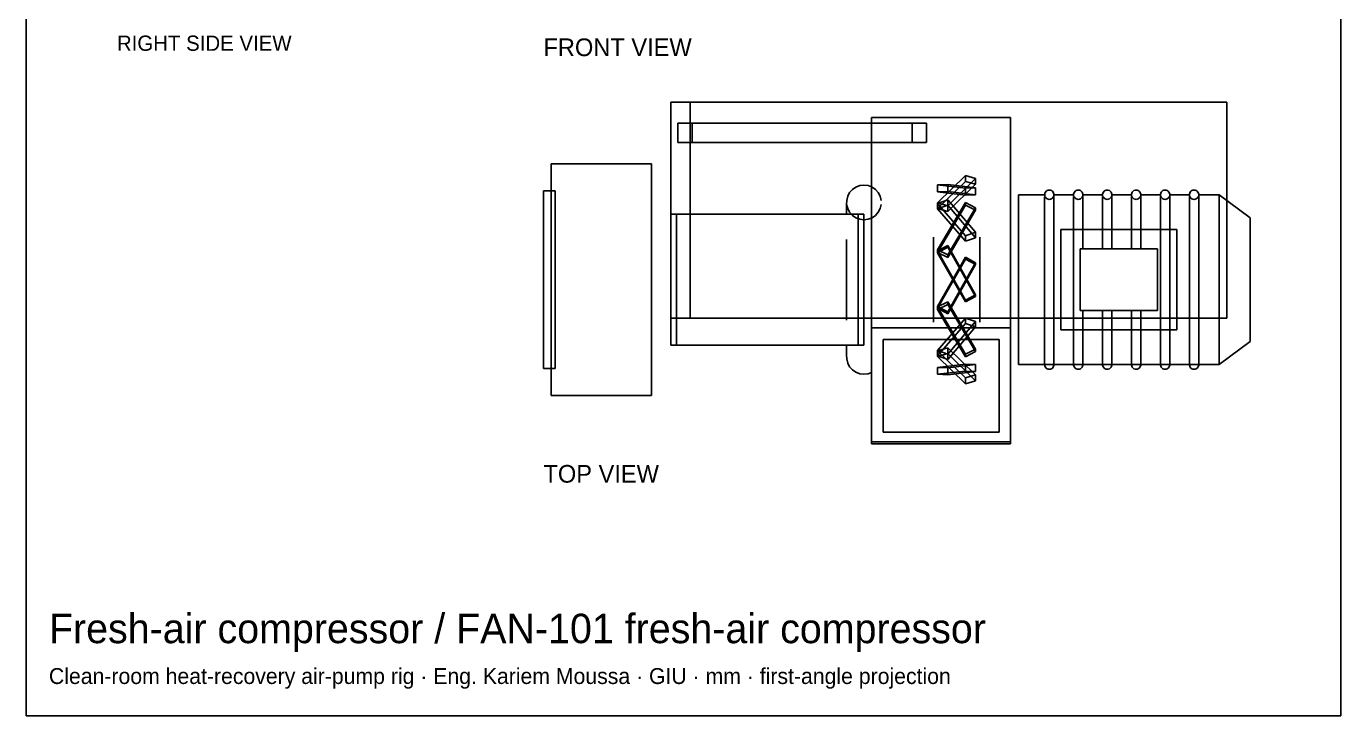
# Model space of a CAD drawing. Header units: millimetres. Extents: x -662 to -322, y -77 to 285.
# Drawn here: x -661.9 to -321.5, y -77.1 to 101.4 of the extents above; entities that cross this region are included whole.
import ezdxf

# ---------------------------------------------------------------- set-up
doc = ezdxf.new("R2010")
doc.units = ezdxf.units.MM
for name, color, linetype in [('BORDER', 7, 'Continuous'), ('HIDDEN', 8, 'Continuous'), ('TEXT', 5, 'Continuous'), ('VISIBLE', 7, 'Continuous')]:
    doc.layers.add(name, color=color, linetype=linetype)

msp = doc.modelspace()

# ---------------------------------------------------------------- linework, layer by layer
at = {"layer": 'BORDER'}
msp.add_lwpolyline([(-661.94, -77.12), (-321.52, -77.12), (-321.52, 285.48), (-661.94, 285.48)], close=True, dxfattribs=at)
at = {"layer": 'HIDDEN'}
for points in [[(-495, 81.81), (-490, 81.81)], [(-495, 81.81), (-351, 81.81)], [(-495, 81.81), (-495, 25.81)], [(-495, 81.81), (-495, 25.81)], [(-495, 81.81), (-490, 81.81)], [(-495, 81.81), (-495, 25.81)], [(-490, 81.81), (-490, 25.81)], [(-351, 81.81), (-351, 25.81)], [(-493.21, 76.31), (-489.45, 76.31)], [(-493.21, 76.31), (-432.55, 76.31)], [(-493.21, 76.31), (-493.21, 71.31)], [(-489.45, 76.31), (-428.79, 76.31)], [(-489.45, 76.31), (-489.45, 71.31)], [(-443, 77.81), (-443, 77.52)], [(-443, 77.52), (-443, 75.28)], [(-443, 75.28), (-443, 70.9)], [(-432.55, 76.31), (-428.79, 76.31)], [(-432.55, 76.31), (-432.55, 71.31)], [(-428.79, 76.31), (-428.79, 71.31)], [(-407, 77.81), (-407, 77.52)], [(-407, 77.52), (-407, 75.28)], [(-407, 75.28), (-407, 70.9)], [(-493.21, 71.31), (-489.45, 71.31)], [(-493.21, 71.31), (-432.55, 71.31)], [(-489.45, 71.31), (-428.79, 71.31)], [(-443, 70.9), (-443, 64.63)], [(-432.55, 71.31), (-428.79, 71.31)], [(-407, 70.9), (-407, 64.63)], [(-526, 65.81), (-500, 65.81)], [(-526, 65.81), (-526, 5.81)], [(-500, 65.81), (-500, 5.81)], [(-443, 64.63), (-443, 56.81)], [(-418.72, 62.79), (-425.91, 55.74)], [(-416.09, 62.02), (-423.28, 54.97)], [(-418.72, 62.79), (-416.09, 62.02)], [(-418.72, 62.79), (-418.72, 61.27)], [(-416.09, 62.02), (-416.09, 60.5)], [(-407, 64.63), (-407, 56.81)], [(-528, 58.81), (-525, 58.81)], [(-528, 58.81), (-528, 12.81)], [(-526, 58.81), (-525, 58.81)], [(-525, 58.81), (-525, 12.81)], [(-525, 58.81), (-525, 12.81)], [(-443, 59.83), (-442.91, 59.79)], [(-442.91, 59.79), (-442.02, 59.18)], [(-442.02, 59.18), (-441.3, 58.36)], [(-441.3, 58.36), (-440.79, 57.4)], [(-418.72, 61.27), (-425.91, 54.22)], [(-425.91, 60.33), (-423.28, 60.42)], [(-418.72, 59.49), (-425.91, 60.33)], [(-425.91, 60.33), (-425.91, 58.53)], [(-425.91, 58.53), (-423.28, 58.62)], [(-418.72, 57.7), (-425.91, 58.53)], [(-416.09, 60.5), (-423.28, 53.45)], [(-416.09, 59.58), (-423.28, 60.42)], [(-423.28, 60.42), (-423.28, 58.62)], [(-416.09, 57.79), (-423.28, 58.62)], [(-418.72, 61.27), (-416.09, 60.5)], [(-418.72, 59.49), (-416.09, 59.58)], [(-418.72, 59.49), (-418.72, 57.7)], [(-416.09, 59.58), (-416.09, 57.79)], [(-449.21, 54.21), (-449.48, 55.27)], [(-443, 56.81), (-443, 47.85)], [(-440.79, 57.4), (-440.53, 56.35)], [(-440.53, 55.27), (-440.79, 54.21)], [(-425.91, 55.55), (-423.28, 56.46)], [(-418.72, 55.78), (-425.91, 43.54)], [(-425.91, 55.74), (-423.28, 54.97)], [(-425.91, 55.74), (-425.91, 54.22)], [(-418.72, 47.15), (-425.91, 55.55)], [(-425.91, 55.55), (-425.91, 54.16)], [(-418.72, 55.11), (-425.91, 42.88)], [(-425.91, 54.16), (-423.28, 55.08)], [(-416.09, 48.07), (-423.28, 56.46)], [(-423.28, 56.46), (-423.28, 55.08)], [(-416.09, 46.68), (-423.28, 55.08)], [(-423.28, 54.97), (-423.28, 53.45)], [(-418.72, 57.7), (-416.09, 57.79)], [(-418.72, 55.78), (-416.09, 54.44)], [(-418.72, 55.78), (-418.72, 55.11)], [(-418.72, 55.11), (-416.09, 53.78)], [(-407, 56.81), (-407, 47.85)], [(-405, 57.81), (-405, 57.17)], [(-405, 57.17), (-405, 55.29)], [(-405, 55.29), (-405, 52.28)], [(-398.12, 57.38), (-398.19, 57.66)], [(-397.99, 57.13), (-398.12, 57.38)], [(-397.8, 56.91), (-397.99, 57.13)], [(-397.56, 56.75), (-397.8, 56.91)], [(-397.29, 56.64), (-397.56, 56.75)], [(-397, 56.61), (-397.29, 56.64)], [(-396.71, 56.64), (-397, 56.61)], [(-396.44, 56.75), (-396.71, 56.64)], [(-396.2, 56.91), (-396.44, 56.75)], [(-396.01, 57.13), (-396.2, 56.91)], [(-395.88, 57.38), (-396.01, 57.13)], [(-395.81, 57.66), (-395.88, 57.38)], [(-390.62, 57.38), (-390.69, 57.66)], [(-390.49, 57.13), (-390.62, 57.38)], [(-390.3, 56.91), (-390.49, 57.13)], [(-390.06, 56.75), (-390.3, 56.91)], [(-389.79, 56.64), (-390.06, 56.75)], [(-389.5, 56.61), (-389.79, 56.64)], [(-389.21, 56.64), (-389.5, 56.61)], [(-388.94, 56.75), (-389.21, 56.64)], [(-388.7, 56.91), (-388.94, 56.75)], [(-388.51, 57.13), (-388.7, 56.91)], [(-388.38, 57.38), (-388.51, 57.13)], [(-388.31, 57.66), (-388.38, 57.38)], [(-383.12, 57.38), (-383.19, 57.66)], [(-382.99, 57.13), (-383.12, 57.38)], [(-382.8, 56.91), (-382.99, 57.13)], [(-382.56, 56.75), (-382.8, 56.91)], [(-382.29, 56.64), (-382.56, 56.75)], [(-382, 56.61), (-382.29, 56.64)], [(-381.71, 56.64), (-382, 56.61)], [(-381.44, 56.75), (-381.71, 56.64)], [(-381.2, 56.91), (-381.44, 56.75)], [(-381.01, 57.13), (-381.2, 56.91)], [(-380.88, 57.38), (-381.01, 57.13)], [(-380.81, 57.66), (-380.88, 57.38)], [(-375.62, 57.38), (-375.69, 57.66)], [(-375.49, 57.13), (-375.62, 57.38)], [(-375.3, 56.91), (-375.49, 57.13)], [(-375.06, 56.75), (-375.3, 56.91)], [(-374.79, 56.64), (-375.06, 56.75)], [(-374.5, 56.61), (-374.79, 56.64)], [(-374.21, 56.64), (-374.5, 56.61)], [(-373.94, 56.75), (-374.21, 56.64)], [(-373.7, 56.91), (-373.94, 56.75)], [(-373.51, 57.13), (-373.7, 56.91)], [(-373.38, 57.38), (-373.51, 57.13)], [(-373.31, 57.66), (-373.38, 57.38)], [(-368.12, 57.38), (-368.19, 57.66)], [(-367.99, 57.13), (-368.12, 57.38)], [(-367.8, 56.91), (-367.99, 57.13)], [(-367.56, 56.75), (-367.8, 56.91)], [(-367.29, 56.64), (-367.56, 56.75)], [(-367, 56.61), (-367.29, 56.64)], [(-366.71, 56.64), (-367, 56.61)], [(-366.44, 56.75), (-366.71, 56.64)], [(-366.2, 56.91), (-366.44, 56.75)], [(-366.01, 57.13), (-366.2, 56.91)], [(-365.88, 57.38), (-366.01, 57.13)], [(-365.81, 57.66), (-365.88, 57.38)], [(-360.62, 57.38), (-360.69, 57.66)], [(-360.49, 57.13), (-360.62, 57.38)], [(-360.3, 56.91), (-360.49, 57.13)], [(-360.06, 56.75), (-360.3, 56.91)], [(-359.79, 56.64), (-360.06, 56.75)], [(-359.5, 56.61), (-359.79, 56.64)], [(-359.21, 56.64), (-359.5, 56.61)], [(-358.94, 56.75), (-359.21, 56.64)], [(-358.7, 56.91), (-358.94, 56.75)], [(-358.51, 57.13), (-358.7, 56.91)], [(-358.38, 57.38), (-358.51, 57.13)], [(-358.31, 57.66), (-358.38, 57.38)], [(-353, 57.81), (-353, 57.17)], [(-353, 57.17), (-353, 57.81)], [(-353, 57.17), (-353, 55.29)], [(-353, 55.29), (-353, 57.17)], [(-353, 55.29), (-353, 52.28)], [(-353, 52.28), (-353, 55.29)], [(-351, 56.31), (-351, 25.81)], [(-495, 52.81), (-445, 52.81)], [(-495, 52.81), (-495, 18.81)], [(-495, 52.81), (-495, 25.81)], [(-493.5, 52.81), (-493.5, 18.81)], [(-493.5, 52.81), (-493.5, 18.81)], [(-446.5, 52.81), (-493.5, 52.81)], [(-446.5, 52.81), (-493.5, 52.81)], [(-490, 52.81), (-490, 25.81)], [(-448.7, 53.25), (-449.21, 54.21)], [(-447.98, 52.44), (-448.7, 53.25)], [(-447.09, 51.82), (-447.98, 52.44)], [(-446.08, 51.44), (-447.09, 51.82)], [(-446.59, 52.81), (-445, 52.81)], [(-446.5, 52.81), (-446.5, 18.81)], [(-446.5, 52.81), (-446.5, 18.81)], [(-445, 51.31), (-446.08, 51.44)], [(-445, 52.81), (-445, 49.73)], [(-445, 52.81), (-445, 18.81)], [(-443.92, 51.44), (-445, 51.31)], [(-442.91, 51.82), (-443.92, 51.44)], [(-442.02, 52.44), (-442.91, 51.82)], [(-441.3, 53.25), (-442.02, 52.44)], [(-440.79, 54.21), (-441.3, 53.25)], [(-425.91, 54.22), (-423.28, 53.45)], [(-418.72, 45.77), (-425.91, 54.16)], [(-416.09, 54.44), (-423.28, 42.2)], [(-416.09, 53.78), (-423.28, 41.54)], [(-416.09, 54.44), (-416.09, 53.78)], [(-405, 52.28), (-405, 48.31)], [(-353, 52.28), (-353, 48.31)], [(-353, 48.31), (-353, 52.28)], [(-345, 51.34), (-345, 51.81)], [(-345, 49.98), (-345, 51.34)], [(-443, 47.85), (-443, 38.25)], [(-418.72, 47.15), (-416.09, 48.07)], [(-416.09, 48.07), (-416.09, 46.68)], [(-407, 47.85), (-407, 38.25)], [(-405, 48.31), (-405, 43.61)], [(-394, 48.81), (-364, 48.81)], [(-394, 48.81), (-364, 48.81)], [(-394, 48.81), (-394, 22.81)], [(-394, 48.81), (-394, 22.81)], [(-364, 48.81), (-364, 22.81)], [(-364, 48.81), (-364, 22.81)], [(-353, 48.31), (-353, 43.61)], [(-353, 43.61), (-353, 48.31)], [(-345, 47.78), (-345, 49.98)], [(-345, 44.9), (-345, 47.78)], [(-427, 46.81), (-427, 46.57)], [(-427, 46.8), (-427, 46.81)], [(-427, 46.39), (-427, 46.8)], [(-427, 46.57), (-427, 45.71)], [(-427, 45.37), (-427, 46.39)], [(-427, 45.71), (-427, 44.28)], [(-427, 43.79), (-427, 45.37)], [(-427, 44.28), (-427, 42.36)], [(-425.91, 43.23), (-423.28, 44.62)], [(-416.09, 31.87), (-423.28, 44.62)], [(-423.28, 44.62), (-423.28, 44.18)], [(-418.72, 47.15), (-418.72, 45.77)], [(-418.72, 45.77), (-416.09, 46.68)], [(-415, 46.81), (-415, 46.57)], [(-415, 46.8), (-415, 46.81)], [(-415, 46.39), (-415, 46.8)], [(-415, 46.57), (-415, 45.71)], [(-415, 45.37), (-415, 46.39)], [(-415, 45.71), (-415, 44.28)], [(-415, 43.79), (-415, 45.37)], [(-415, 44.28), (-415, 42.36)], [(-345, 41.48), (-345, 44.9)], [(-427, 41.75), (-427, 43.79)], [(-427, 42.36), (-427, 40.05)], [(-427, 39.36), (-427, 41.75)], [(-425.91, 42.78), (-423.28, 44.18)], [(-425.91, 43.54), (-423.28, 42.2)], [(-425.91, 43.54), (-425.91, 42.88)], [(-418.72, 30.48), (-425.91, 43.23)], [(-425.91, 43.23), (-425.91, 42.78)], [(-425.91, 42.88), (-423.28, 41.54)], [(-418.72, 30.03), (-425.91, 42.78)], [(-418.72, 41.59), (-425.91, 28.84)], [(-418.72, 41.14), (-425.91, 28.39)], [(-416.09, 31.42), (-423.28, 44.18)], [(-423.28, 42.2), (-423.28, 41.54)], [(-418.72, 41.59), (-416.09, 40.19)], [(-418.72, 41.14), (-418.72, 41.59)], [(-418.72, 41.14), (-416.09, 39.75)], [(-415, 41.75), (-415, 43.79)], [(-415, 42.36), (-415, 40.05)], [(-415, 39.36), (-415, 41.75)], [(-405, 43.61), (-405, 38.46)], [(-389, 43.81), (-369, 43.81)], [(-389, 43.81), (-389, 27.81)], [(-369, 43.81), (-369, 27.81)], [(-353, 43.61), (-353, 38.46)], [(-353, 38.46), (-353, 43.61)], [(-345, 37.74), (-345, 41.48)], [(-443, 38.25), (-443, 28.52)], [(-427, 40.05), (-427, 37.5)], [(-427, 36.77), (-427, 39.36)], [(-427, 37.5), (-427, 34.85)], [(-416.09, 40.19), (-423.28, 27.44)], [(-416.09, 39.75), (-423.28, 27)], [(-416.09, 39.75), (-416.09, 40.19)], [(-415, 40.05), (-415, 37.5)], [(-415, 36.77), (-415, 39.36)], [(-415, 37.5), (-415, 34.85)], [(-407, 38.25), (-407, 28.52)], [(-405, 38.46), (-405, 33.16)], [(-353, 38.46), (-353, 33.16)], [(-353, 33.16), (-353, 38.46)], [(-345, 33.88), (-345, 37.74)], [(-427, 34.12), (-427, 36.77)], [(-427, 34.85), (-427, 32.25)], [(-427, 31.57), (-427, 34.12)], [(-415, 34.12), (-415, 36.77)], [(-415, 34.85), (-415, 32.25)], [(-415, 31.57), (-415, 34.12)], [(-427, 32.25), (-427, 29.87)], [(-427, 29.26), (-427, 31.57)], [(-418.72, 30.48), (-416.09, 31.87)], [(-418.72, 30.03), (-416.09, 31.42)], [(-416.09, 31.87), (-416.09, 31.42)], [(-415, 32.25), (-415, 29.87)], [(-415, 29.26), (-415, 31.57)], [(-405, 33.16), (-405, 28.01)], [(-353, 33.16), (-353, 28.01)], [(-353, 28.01), (-353, 33.16)], [(-345, 30.13), (-345, 33.88)], [(-443, 28.52), (-443, 19.17)], [(-427, 29.87), (-427, 27.82)], [(-427, 27.34), (-427, 29.26)], [(-427, 27.82), (-427, 26.24)], [(-427, 25.9), (-427, 27.34)], [(-425.91, 28.74), (-423.28, 30.08)], [(-425.91, 28.08), (-423.28, 29.41)], [(-425.91, 28.84), (-423.28, 27.44)], [(-425.91, 28.39), (-425.91, 28.84)], [(-425.91, 28.08), (-425.91, 28.74)], [(-418.72, 16.5), (-425.91, 28.74)], [(-425.91, 28.39), (-423.28, 27)], [(-418.72, 15.84), (-425.91, 28.08)], [(-423.28, 29.41), (-423.28, 30.08)], [(-416.09, 17.84), (-423.28, 30.08)], [(-416.09, 17.18), (-423.28, 29.41)], [(-423.28, 27), (-423.28, 27.44)], [(-418.72, 30.48), (-418.72, 30.03)], [(-415, 29.87), (-415, 27.82)], [(-415, 27.34), (-415, 29.26)], [(-415, 27.82), (-415, 26.24)], [(-415, 25.9), (-415, 27.34)], [(-407, 28.52), (-407, 19.17)], [(-405, 28.01), (-405, 23.31)], [(-389, 27.81), (-369, 27.81)], [(-353, 28.01), (-353, 23.31)], [(-353, 23.31), (-353, 28.01)], [(-345, 26.72), (-345, 30.13)], [(-495, 25.81), (-407, 25.81)], [(-495, 25.81), (-351, 25.81)], [(-495, 25.81), (-490, 25.81)], [(-495, 25.81), (-490, 25.81)], [(-427, 26.24), (-427, 25.22)], [(-427, 25.05), (-427, 25.9)], [(-427, 25.22), (-427, 24.81)], [(-427, 24.81), (-427, 25.05)], [(-427, 24.81), (-427, 24.81)], [(-418.72, 25.85), (-425.91, 17.46)], [(-418.72, 24.47), (-425.91, 16.07)], [(-416.09, 24.93), (-423.28, 16.54)], [(-418.72, 25.85), (-416.09, 24.93)], [(-418.72, 24.47), (-418.72, 25.85)], [(-418.72, 24.47), (-416.09, 23.55)], [(-416.09, 23.55), (-416.09, 24.93)], [(-415, 26.24), (-415, 25.22)], [(-415, 25.05), (-415, 25.9)], [(-415, 25.22), (-415, 24.81)], [(-415, 24.81), (-415, 25.05)], [(-415, 24.81), (-415, 24.81)], [(-405, 25.81), (-351, 25.81)], [(-345, 23.83), (-345, 26.72)], [(-345, 21.64), (-345, 23.83)], [(-445, 21.89), (-445, 18.81)], [(-443, 23.31), (-407, 23.31)], [(-443, 23.31), (-407, 23.31)], [(-443, 23.31), (-443, 11.79)], [(-443, 23.31), (-443, -6.69)], [(-416.09, 23.55), (-423.28, 15.15)], [(-407, 23.31), (-407, 19.17)], [(-407, 23.31), (-407, -6.69)], [(-405, 23.31), (-405, 19.34)], [(-394, 22.81), (-364, 22.81)], [(-394, 22.81), (-364, 22.81)], [(-353, 23.31), (-353, 19.34)], [(-353, 19.34), (-353, 23.31)], [(-345, 20.27), (-345, 21.64)], [(-495, 18.81), (-445, 18.81)], [(-446.5, 18.81), (-493.5, 18.81)], [(-446.5, 18.81), (-493.5, 18.81)], [(-446.59, 18.81), (-445, 18.81)], [(-443, 19.17), (-443, 10.73)], [(-440, 20.31), (-410, 20.31)], [(-440, 20.31), (-410, 20.31)], [(-440, 20.31), (-440, -3.69)], [(-440, 20.31), (-440, -3.69)], [(-425.91, 17.4), (-423.28, 18.17)], [(-425.91, 17.46), (-423.28, 16.54)], [(-425.91, 16.07), (-425.91, 17.46)], [(-425.91, 15.88), (-425.91, 17.4)], [(-418.72, 10.35), (-425.91, 17.4)], [(-423.28, 16.65), (-423.28, 18.17)], [(-416.09, 11.12), (-423.28, 18.17)], [(-418.72, 16.5), (-416.09, 17.84)], [(-418.72, 15.84), (-416.09, 17.18)], [(-416.09, 17.18), (-416.09, 17.84)], [(-410, 20.31), (-410, -3.69)], [(-410, 20.31), (-410, -3.69)], [(-407, 19.17), (-407, 10.73)], [(-405, 19.34), (-405, 16.33)], [(-353, 19.34), (-353, 16.33)], [(-353, 16.33), (-353, 19.34)], [(-345, 19.81), (-345, 20.27)], [(-425.91, 15.88), (-423.28, 16.65)], [(-425.91, 16.07), (-423.28, 15.15)], [(-418.72, 8.83), (-425.91, 15.88)], [(-418.72, 13.92), (-425.91, 13.09)], [(-416.09, 9.6), (-423.28, 16.65)], [(-423.28, 15.15), (-423.28, 16.54)], [(-416.09, 13.83), (-423.28, 13)], [(-418.72, 15.84), (-418.72, 16.5)], [(-418.72, 13.92), (-416.09, 13.83)], [(-418.72, 12.12), (-418.72, 13.92)], [(-416.09, 12.03), (-416.09, 13.83)], [(-405, 16.33), (-405, 14.45)], [(-405, 14.45), (-405, 13.81)], [(-395.81, 13.81), (-398.19, 13.81)], [(-388.31, 13.81), (-390.69, 13.81)], [(-380.81, 13.81), (-383.19, 13.81)], [(-373.31, 13.81), (-375.69, 13.81)], [(-365.81, 13.81), (-368.19, 13.81)], [(-358.31, 13.81), (-360.69, 13.81)], [(-353, 16.33), (-353, 14.45)], [(-353, 14.45), (-353, 16.33)], [(-353, 14.45), (-353, 13.81)], [(-353, 13.81), (-353, 14.45)], [(-528, 12.81), (-525, 12.81)], [(-526, 12.81), (-525, 12.81)], [(-443, 10.73), (-443, 3.63)], [(-425.91, 13.09), (-423.28, 13)], [(-425.91, 11.29), (-425.91, 13.09)], [(-418.72, 12.12), (-425.91, 11.29)], [(-425.91, 11.29), (-423.28, 11.2)], [(-423.28, 11.2), (-423.28, 13)], [(-416.09, 12.03), (-423.28, 11.2)], [(-418.72, 12.12), (-416.09, 12.03)], [(-418.72, 10.35), (-416.09, 11.12)], [(-418.72, 8.83), (-418.72, 10.35)], [(-416.09, 9.6), (-416.09, 11.12)], [(-407, 10.73), (-407, 3.63)], [(-418.72, 8.83), (-416.09, 9.6)], [(-526, 5.81), (-500, 5.81)], [(-443, 3.63), (-443, -1.72)], [(-407, 3.63), (-407, -1.72)], [(-443, -1.72), (-443, -5.06)], [(-407, -1.72), (-407, -5.06)], [(-443, -5.06), (-443, -6.19)], [(-443, -6.69), (-407, -6.69)], [(-440, -3.69), (-410, -3.69)], [(-440, -3.69), (-410, -3.69)], [(-407, -5.06), (-407, -6.19)]]:
    msp.add_lwpolyline(points, dxfattribs=at)
at = {"layer": 'VISIBLE'}
for points in [[(-495, 81.81), (-490, 81.81)], [(-495, 81.81), (-495, 52.81)], [(-490, 81.81), (-351, 81.81)], [(-490, 81.81), (-490, 52.81)], [(-351, 81.81), (-351, 56.31)], [(-443, 77.52), (-443, 77.81)], [(-425, 77.81), (-443, 77.81)], [(-443, 75.28), (-443, 77.52)], [(-443, 70.9), (-443, 75.28)], [(-425, 77.81), (-407, 77.81)], [(-407, 77.52), (-407, 77.81)], [(-407, 75.28), (-407, 77.52)], [(-407, 70.9), (-407, 75.28)], [(-443, 64.63), (-443, 70.9)], [(-407, 64.63), (-407, 70.9)], [(-526, 65.81), (-500, 65.81)], [(-526, 65.81), (-526, 5.81)], [(-500, 65.81), (-500, 5.81)], [(-443, 56.81), (-443, 64.63)], [(-407, 56.81), (-407, 64.63)], [(-528, 58.81), (-526, 58.81)], [(-528, 58.81), (-528, 12.81)], [(-449.21, 57.4), (-448.7, 58.36)], [(-448.7, 58.36), (-447.98, 59.18)], [(-447.98, 59.18), (-447.09, 59.79)], [(-447.09, 59.79), (-446.08, 60.18)], [(-446.08, 60.18), (-445, 60.31)], [(-445, 60.31), (-443.92, 60.18)], [(-443.92, 60.18), (-443, 59.83)], [(-398.19, 57.95), (-398.12, 58.23)], [(-398.19, 57.31), (-398.19, 57.95)], [(-398.12, 58.23), (-397.99, 58.49)], [(-397.99, 58.49), (-397.8, 58.71)], [(-397.8, 58.71), (-397.56, 58.87)], [(-397.56, 58.87), (-397.29, 58.97)], [(-397.29, 58.97), (-397, 59.01)], [(-397, 59.01), (-396.71, 58.97)], [(-396.71, 58.97), (-396.44, 58.87)], [(-396.44, 58.87), (-396.2, 58.71)], [(-396.2, 58.71), (-396.01, 58.49)], [(-396.01, 58.49), (-395.88, 58.23)], [(-395.88, 58.23), (-395.81, 57.95)], [(-395.8, 57.17), (-395.81, 57.95)], [(-390.69, 57.95), (-390.62, 58.23)], [(-390.69, 57.31), (-390.69, 57.95)], [(-390.62, 58.23), (-390.49, 58.49)], [(-390.49, 58.49), (-390.3, 58.71)], [(-390.3, 58.71), (-390.06, 58.87)], [(-390.06, 58.87), (-389.79, 58.97)], [(-389.79, 58.97), (-389.5, 59.01)], [(-389.5, 59.01), (-389.21, 58.97)], [(-389.21, 58.97), (-388.94, 58.87)], [(-388.94, 58.87), (-388.7, 58.71)], [(-388.7, 58.71), (-388.51, 58.49)], [(-388.51, 58.49), (-388.38, 58.23)], [(-388.38, 58.23), (-388.31, 57.95)], [(-388.3, 57.17), (-388.31, 57.95)], [(-383.19, 57.95), (-383.12, 58.23)], [(-383.19, 57.31), (-383.19, 57.95)], [(-383.12, 58.23), (-382.99, 58.49)], [(-382.99, 58.49), (-382.8, 58.71)], [(-382.8, 58.71), (-382.56, 58.87)], [(-382.56, 58.87), (-382.29, 58.97)], [(-382.29, 58.97), (-382, 59.01)], [(-382, 59.01), (-381.71, 58.97)], [(-381.71, 58.97), (-381.44, 58.87)], [(-381.44, 58.87), (-381.2, 58.71)], [(-381.2, 58.71), (-381.01, 58.49)], [(-381.01, 58.49), (-380.88, 58.23)], [(-380.88, 58.23), (-380.81, 57.95)], [(-380.8, 57.17), (-380.81, 57.95)], [(-375.69, 57.95), (-375.62, 58.23)], [(-375.69, 57.31), (-375.69, 57.95)], [(-375.62, 58.23), (-375.49, 58.49)], [(-375.49, 58.49), (-375.3, 58.71)], [(-375.3, 58.71), (-375.06, 58.87)], [(-375.06, 58.87), (-374.79, 58.97)], [(-374.79, 58.97), (-374.5, 59.01)], [(-374.5, 59.01), (-374.21, 58.97)], [(-374.21, 58.97), (-373.94, 58.87)], [(-373.94, 58.87), (-373.7, 58.71)], [(-373.7, 58.71), (-373.51, 58.49)], [(-373.51, 58.49), (-373.38, 58.23)], [(-373.38, 58.23), (-373.31, 57.95)], [(-373.3, 57.17), (-373.31, 57.95)], [(-368.19, 57.95), (-368.12, 58.23)], [(-368.19, 57.31), (-368.19, 57.95)], [(-368.12, 58.23), (-367.99, 58.49)], [(-367.99, 58.49), (-367.8, 58.71)], [(-367.8, 58.71), (-367.56, 58.87)], [(-367.56, 58.87), (-367.29, 58.97)], [(-367.29, 58.97), (-367, 59.01)], [(-367, 59.01), (-366.71, 58.97)], [(-366.71, 58.97), (-366.44, 58.87)], [(-366.44, 58.87), (-366.2, 58.71)], [(-366.2, 58.71), (-366.01, 58.49)], [(-366.01, 58.49), (-365.88, 58.23)], [(-365.88, 58.23), (-365.81, 57.95)], [(-365.8, 57.17), (-365.81, 57.95)], [(-360.69, 57.95), (-360.62, 58.23)], [(-360.69, 57.31), (-360.69, 57.95)], [(-360.62, 58.23), (-360.49, 58.49)], [(-360.49, 58.49), (-360.3, 58.71)], [(-360.3, 58.71), (-360.06, 58.87)], [(-360.06, 58.87), (-359.79, 58.97)], [(-359.79, 58.97), (-359.5, 59.01)], [(-359.5, 59.01), (-359.21, 58.97)], [(-359.21, 58.97), (-358.94, 58.87)], [(-358.94, 58.87), (-358.7, 58.71)], [(-358.7, 58.71), (-358.51, 58.49)], [(-358.51, 58.49), (-358.38, 58.23)], [(-358.38, 58.23), (-358.31, 57.95)], [(-358.3, 57.17), (-358.31, 57.95)], [(-449.5, 55.23), (-449.48, 55.27)], [(-449.5, 54.6), (-449.5, 55.23)], [(-449.5, 54.7), (-449.5, 53.52)], [(-449.5, 53.52), (-449.5, 54.6)], [(-449.48, 55.27), (-449.47, 56.35)], [(-449.47, 56.35), (-449.21, 57.4)], [(-443, 47.85), (-443, 56.81)], [(-407, 47.85), (-407, 56.81)], [(-405, 57.17), (-405, 57.81)], [(-398.19, 57.81), (-405, 57.81)], [(-405, 55.29), (-405, 57.17)], [(-405, 52.28), (-405, 55.29)], [(-398.2, 56.62), (-398.2, 57.17)], [(-398.2, 55.29), (-398.2, 56.62)], [(-398.2, 54.15), (-398.2, 55.29)], [(-390.69, 57.81), (-395.81, 57.81)], [(-395.8, 56.71), (-395.8, 57.17)], [(-395.8, 55.29), (-395.8, 56.71)], [(-395.8, 54.2), (-395.8, 55.29)], [(-390.7, 56.62), (-390.7, 57.17)], [(-390.7, 55.29), (-390.7, 56.62)], [(-390.7, 54.15), (-390.7, 55.29)], [(-383.19, 57.81), (-388.31, 57.81)], [(-388.3, 56.71), (-388.3, 57.17)], [(-388.3, 55.29), (-388.3, 56.71)], [(-388.3, 54.2), (-388.3, 55.29)], [(-383.2, 56.62), (-383.2, 57.17)], [(-383.2, 55.29), (-383.2, 56.62)], [(-383.2, 54.15), (-383.2, 55.29)], [(-375.69, 57.81), (-380.81, 57.81)], [(-380.8, 56.71), (-380.8, 57.17)], [(-380.8, 55.29), (-380.8, 56.71)], [(-380.8, 54.2), (-380.8, 55.29)], [(-375.7, 56.62), (-375.7, 57.17)], [(-375.7, 55.29), (-375.7, 56.62)], [(-375.7, 54.15), (-375.7, 55.29)], [(-368.19, 57.81), (-373.31, 57.81)], [(-373.3, 56.71), (-373.3, 57.17)], [(-373.3, 55.29), (-373.3, 56.71)], [(-373.3, 54.2), (-373.3, 55.29)], [(-368.2, 56.62), (-368.2, 57.17)], [(-368.2, 55.29), (-368.2, 56.62)], [(-368.2, 54.15), (-368.2, 55.29)], [(-360.69, 57.81), (-365.81, 57.81)], [(-365.8, 56.71), (-365.8, 57.17)], [(-365.8, 55.29), (-365.8, 56.71)], [(-365.8, 54.2), (-365.8, 55.29)], [(-360.7, 56.62), (-360.7, 57.17)], [(-360.7, 55.29), (-360.7, 56.62)], [(-360.7, 54.15), (-360.7, 55.29)], [(-353, 57.81), (-358.31, 57.81)], [(-358.3, 56.71), (-358.3, 57.17)], [(-358.3, 55.29), (-358.3, 56.71)], [(-358.3, 54.2), (-358.3, 55.29)], [(-353, 57.17), (-353, 57.81)], [(-353, 57.81), (-353, 57.17)], [(-353, 57.81), (-345, 51.81)], [(-353, 55.29), (-353, 57.17)], [(-353, 57.17), (-353, 55.29)], [(-353, 52.28), (-353, 55.29)], [(-353, 55.29), (-353, 52.28)], [(-495, 52.81), (-446.59, 52.81)], [(-495, 52.81), (-495, 18.81)], [(-449.5, 52.81), (-449.5, 53.52)], [(-405, 48.31), (-405, 52.28)], [(-398.2, 52.28), (-398.2, 54.15)], [(-398.2, 50.6), (-398.2, 52.28)], [(-395.8, 52.28), (-395.8, 54.2)], [(-395.8, 50.62), (-395.8, 52.28)], [(-390.7, 52.28), (-390.7, 54.15)], [(-390.7, 50.6), (-390.7, 52.28)], [(-388.3, 52.28), (-388.3, 54.2)], [(-388.3, 50.62), (-388.3, 52.28)], [(-383.2, 52.28), (-383.2, 54.15)], [(-383.2, 50.6), (-383.2, 52.28)], [(-380.8, 52.28), (-380.8, 54.2)], [(-380.8, 50.62), (-380.8, 52.28)], [(-375.7, 52.28), (-375.7, 54.15)], [(-375.7, 50.6), (-375.7, 52.28)], [(-373.3, 52.28), (-373.3, 54.2)], [(-373.3, 50.62), (-373.3, 52.28)], [(-368.2, 52.28), (-368.2, 54.15)], [(-368.2, 50.6), (-368.2, 52.28)], [(-365.8, 52.28), (-365.8, 54.2)], [(-365.8, 50.62), (-365.8, 52.28)], [(-360.7, 52.28), (-360.7, 54.15)], [(-360.7, 50.6), (-360.7, 52.28)], [(-358.3, 52.28), (-358.3, 54.2)], [(-358.3, 50.62), (-358.3, 52.28)], [(-353, 48.31), (-353, 52.28)], [(-353, 52.28), (-353, 48.31)], [(-345, 51.81), (-345, 51.34)], [(-345, 51.34), (-345, 49.98)], [(-445, 49.73), (-445, 21.89)], [(-443, 38.25), (-443, 47.85)], [(-407, 38.25), (-407, 47.85)], [(-405, 43.61), (-405, 48.31)], [(-398.2, 48.31), (-398.2, 50.6)], [(-398.2, 46.19), (-398.2, 48.31)], [(-395.8, 48.31), (-395.8, 50.62)], [(-395.8, 46.19), (-395.8, 48.31)], [(-390.7, 48.31), (-390.7, 50.6)], [(-390.7, 46.19), (-390.7, 48.31)], [(-388.3, 48.31), (-388.3, 50.62)], [(-388.3, 46.19), (-388.3, 48.31)], [(-383.2, 48.31), (-383.2, 50.6)], [(-383.2, 46.19), (-383.2, 48.31)], [(-380.8, 48.31), (-380.8, 50.62)], [(-380.8, 46.19), (-380.8, 48.31)], [(-375.7, 48.31), (-375.7, 50.6)], [(-375.7, 46.19), (-375.7, 48.31)], [(-373.3, 48.31), (-373.3, 50.62)], [(-373.3, 46.19), (-373.3, 48.31)], [(-368.2, 48.31), (-368.2, 50.6)], [(-368.2, 46.19), (-368.2, 48.31)], [(-365.8, 48.31), (-365.8, 50.62)], [(-365.8, 46.19), (-365.8, 48.31)], [(-360.7, 48.31), (-360.7, 50.6)], [(-360.7, 46.19), (-360.7, 48.31)], [(-358.3, 48.31), (-358.3, 50.62)], [(-358.3, 46.19), (-358.3, 48.31)], [(-353, 43.61), (-353, 48.31)], [(-353, 48.31), (-353, 43.61)], [(-345, 49.98), (-345, 47.78)], [(-345, 47.78), (-345, 44.9)], [(-449.5, 45.22), (-449.5, 46.25)], [(-449.5, 42.9), (-449.5, 45.22)], [(-398.2, 43.61), (-398.2, 46.19)], [(-395.8, 43.61), (-395.8, 46.19)], [(-390.7, 43.61), (-390.7, 46.19)], [(-388.3, 43.81), (-388.3, 46.19)], [(-383.2, 43.81), (-383.2, 46.19)], [(-380.8, 43.81), (-380.8, 46.19)], [(-375.7, 43.81), (-375.7, 46.19)], [(-373.3, 43.81), (-373.3, 46.19)], [(-368.2, 43.61), (-368.2, 46.19)], [(-365.8, 43.61), (-365.8, 46.19)], [(-360.7, 43.61), (-360.7, 46.19)], [(-358.3, 43.61), (-358.3, 46.19)], [(-345, 44.9), (-345, 41.48)], [(-449.5, 40.67), (-449.5, 42.9)], [(-405, 38.46), (-405, 43.61)], [(-398.2, 41.15), (-398.2, 43.61)], [(-398.2, 38.46), (-398.2, 41.15)], [(-395.8, 41.15), (-395.8, 43.61)], [(-395.8, 38.46), (-395.8, 41.15)], [(-390.7, 41.15), (-390.7, 43.61)], [(-390.7, 38.46), (-390.7, 41.15)], [(-389, 43.81), (-369, 43.81)], [(-389, 43.81), (-389, 27.81)], [(-369, 43.81), (-369, 27.81)], [(-368.2, 41.15), (-368.2, 43.61)], [(-368.2, 38.46), (-368.2, 41.15)], [(-365.8, 41.15), (-365.8, 43.61)], [(-365.8, 38.46), (-365.8, 41.15)], [(-360.7, 41.15), (-360.7, 43.61)], [(-360.7, 38.46), (-360.7, 41.15)], [(-358.3, 41.15), (-358.3, 43.61)], [(-358.3, 38.46), (-358.3, 41.15)], [(-353, 38.46), (-353, 43.61)], [(-353, 43.61), (-353, 38.46)], [(-345, 41.48), (-345, 37.74)], [(-449.5, 38.22), (-449.5, 40.67)], [(-449.5, 35.81), (-449.5, 38.22)], [(-443, 28.52), (-443, 38.25)], [(-407, 28.52), (-407, 38.25)], [(-405, 33.16), (-405, 38.46)], [(-398.2, 35.81), (-398.2, 38.46)], [(-395.8, 35.81), (-395.8, 38.46)], [(-390.7, 35.81), (-390.7, 38.46)], [(-368.2, 35.81), (-368.2, 38.46)], [(-365.8, 35.81), (-365.8, 38.46)], [(-360.7, 35.81), (-360.7, 38.46)], [(-358.3, 35.81), (-358.3, 38.46)], [(-353, 33.16), (-353, 38.46)], [(-353, 38.46), (-353, 33.16)], [(-345, 37.74), (-345, 33.88)], [(-449.5, 33.4), (-449.5, 35.81)], [(-398.2, 33.16), (-398.2, 35.81)], [(-395.8, 33.16), (-395.8, 35.81)], [(-390.7, 33.16), (-390.7, 35.81)], [(-368.2, 33.16), (-368.2, 35.81)], [(-365.8, 33.16), (-365.8, 35.81)], [(-360.7, 33.16), (-360.7, 35.81)], [(-358.3, 33.16), (-358.3, 35.81)], [(-449.5, 30.95), (-449.5, 33.4)], [(-449.5, 28.72), (-449.5, 30.95)], [(-405, 28.01), (-405, 33.16)], [(-398.2, 30.47), (-398.2, 33.16)], [(-395.8, 30.47), (-395.8, 33.16)], [(-390.7, 30.47), (-390.7, 33.16)], [(-368.2, 30.47), (-368.2, 33.16)], [(-365.8, 30.47), (-365.8, 33.16)], [(-360.7, 30.47), (-360.7, 33.16)], [(-358.3, 30.47), (-358.3, 33.16)], [(-353, 28.01), (-353, 33.16)], [(-353, 33.16), (-353, 28.01)], [(-345, 33.88), (-345, 30.13)], [(-449.5, 26.36), (-449.5, 28.72)], [(-443, 19.17), (-443, 28.52)], [(-407, 19.17), (-407, 28.52)], [(-405, 23.31), (-405, 28.01)], [(-398.2, 28.01), (-398.2, 30.47)], [(-398.2, 25.43), (-398.2, 28.01)], [(-395.8, 28.01), (-395.8, 30.47)], [(-395.8, 25.44), (-395.8, 28.01)], [(-390.7, 28.01), (-390.7, 30.47)], [(-390.7, 25.43), (-390.7, 28.01)], [(-389, 27.81), (-369, 27.81)], [(-388.3, 25.44), (-388.3, 27.81)], [(-383.2, 25.43), (-383.2, 27.81)], [(-380.8, 25.44), (-380.8, 27.81)], [(-375.7, 25.43), (-375.7, 27.81)], [(-373.3, 25.44), (-373.3, 27.81)], [(-368.2, 28.01), (-368.2, 30.47)], [(-368.2, 25.43), (-368.2, 28.01)], [(-365.8, 28.01), (-365.8, 30.47)], [(-365.8, 25.44), (-365.8, 28.01)], [(-360.7, 28.01), (-360.7, 30.47)], [(-360.7, 25.43), (-360.7, 28.01)], [(-358.3, 28.01), (-358.3, 30.47)], [(-358.3, 25.44), (-358.3, 28.01)], [(-353, 23.31), (-353, 28.01)], [(-353, 28.01), (-353, 23.31)], [(-345, 30.13), (-345, 26.72)], [(-449.5, 25.3), (-449.5, 26.36)], [(-407, 25.81), (-405, 25.81)], [(-398.2, 23.31), (-398.2, 25.43)], [(-395.8, 23.31), (-395.8, 25.44)], [(-390.7, 23.31), (-390.7, 25.43)], [(-388.3, 23.31), (-388.3, 25.44)], [(-383.2, 23.31), (-383.2, 25.43)], [(-380.8, 23.31), (-380.8, 25.44)], [(-375.7, 23.31), (-375.7, 25.43)], [(-373.3, 23.31), (-373.3, 25.44)], [(-368.2, 23.31), (-368.2, 25.43)], [(-365.8, 23.31), (-365.8, 25.44)], [(-360.7, 23.31), (-360.7, 25.43)], [(-358.3, 23.31), (-358.3, 25.44)], [(-345, 26.72), (-345, 23.83)], [(-345, 23.83), (-345, 21.64)], [(-405, 19.34), (-405, 23.31)], [(-398.2, 21), (-398.2, 23.31)], [(-398.2, 19.34), (-398.2, 21)], [(-395.8, 21), (-395.8, 23.31)], [(-395.8, 19.34), (-395.8, 21)], [(-390.7, 21), (-390.7, 23.31)], [(-390.7, 19.34), (-390.7, 21)], [(-388.3, 21), (-388.3, 23.31)], [(-388.3, 19.34), (-388.3, 21)], [(-383.2, 21), (-383.2, 23.31)], [(-383.2, 19.34), (-383.2, 21)], [(-380.8, 21), (-380.8, 23.31)], [(-380.8, 19.34), (-380.8, 21)], [(-375.7, 21), (-375.7, 23.31)], [(-375.7, 19.34), (-375.7, 21)], [(-373.3, 21), (-373.3, 23.31)], [(-373.3, 19.34), (-373.3, 21)], [(-368.2, 21), (-368.2, 23.31)], [(-368.2, 19.34), (-368.2, 21)], [(-365.8, 21), (-365.8, 23.31)], [(-365.8, 19.34), (-365.8, 21)], [(-360.7, 21), (-360.7, 23.31)], [(-360.7, 19.34), (-360.7, 21)], [(-358.3, 21), (-358.3, 23.31)], [(-358.3, 19.34), (-358.3, 21)], [(-353, 19.34), (-353, 23.31)], [(-353, 23.31), (-353, 19.34)], [(-345, 21.64), (-345, 20.27)], [(-495, 18.81), (-446.59, 18.81)], [(-449.5, 18.1), (-449.5, 18.81)], [(-449.5, 18.81), (-449.5, 18.1)], [(-449.5, 16.68), (-449.5, 18.1)], [(-443, 10.73), (-443, 19.17)], [(-407, 10.73), (-407, 19.17)], [(-407, 19.17), (-407, -6.69)], [(-405, 16.33), (-405, 19.34)], [(-398.2, 17.42), (-398.2, 19.34)], [(-398.2, 16.33), (-398.2, 17.42)], [(-395.8, 17.46), (-395.8, 19.34)], [(-395.8, 16.33), (-395.8, 17.46)], [(-390.7, 17.42), (-390.7, 19.34)], [(-390.7, 16.33), (-390.7, 17.42)], [(-388.3, 17.46), (-388.3, 19.34)], [(-388.3, 16.33), (-388.3, 17.46)], [(-383.2, 17.42), (-383.2, 19.34)], [(-383.2, 16.33), (-383.2, 17.42)], [(-380.8, 17.46), (-380.8, 19.34)], [(-380.8, 16.33), (-380.8, 17.46)], [(-375.7, 17.42), (-375.7, 19.34)], [(-375.7, 16.33), (-375.7, 17.42)], [(-373.3, 17.46), (-373.3, 19.34)], [(-373.3, 16.33), (-373.3, 17.46)], [(-368.2, 17.42), (-368.2, 19.34)], [(-368.2, 16.33), (-368.2, 17.42)], [(-365.8, 17.46), (-365.8, 19.34)], [(-365.8, 16.33), (-365.8, 17.46)], [(-360.7, 17.42), (-360.7, 19.34)], [(-360.7, 16.33), (-360.7, 17.42)], [(-358.3, 17.46), (-358.3, 19.34)], [(-358.3, 16.33), (-358.3, 17.46)], [(-353, 13.81), (-345, 19.81)], [(-353, 16.33), (-353, 19.34)], [(-353, 19.34), (-353, 16.33)], [(-345, 20.27), (-345, 19.81)], [(-449.5, 16.91), (-449.5, 16.39)], [(-449.5, 16.39), (-449.5, 16.68)], [(-449.5, 16.39), (-449.48, 16.34)], [(-449.48, 16.34), (-449.47, 15.27)], [(-449.47, 15.27), (-449.21, 14.21)], [(-449.21, 14.21), (-448.7, 13.25)], [(-405, 14.45), (-405, 16.33)], [(-405, 13.81), (-405, 14.45)], [(-398.19, 13.81), (-405, 13.81)], [(-398.2, 14.91), (-398.2, 16.33)], [(-398.2, 14.45), (-398.2, 14.91)], [(-398.2, 14.45), (-398.19, 13.66)], [(-398.19, 13.66), (-398.12, 13.38)], [(-395.88, 13.38), (-395.81, 13.66)], [(-395.81, 13.66), (-395.81, 14.31)], [(-390.69, 13.81), (-395.81, 13.81)], [(-395.81, 13.81), (-395.81, 13.66)], [(-395.8, 14.91), (-395.8, 16.33)], [(-395.8, 14.45), (-395.8, 14.91)], [(-390.7, 14.91), (-390.7, 16.33)], [(-390.7, 14.45), (-390.7, 14.91)], [(-390.7, 14.45), (-390.69, 13.66)], [(-390.69, 13.66), (-390.62, 13.38)], [(-388.38, 13.38), (-388.31, 13.66)], [(-388.31, 13.66), (-388.31, 14.31)], [(-383.19, 13.81), (-388.31, 13.81)], [(-388.31, 13.81), (-388.31, 13.66)], [(-388.3, 14.91), (-388.3, 16.33)], [(-388.3, 14.45), (-388.3, 14.91)], [(-383.2, 14.91), (-383.2, 16.33)], [(-383.2, 14.45), (-383.2, 14.91)], [(-383.2, 14.45), (-383.19, 13.66)], [(-383.19, 13.66), (-383.12, 13.38)], [(-380.88, 13.38), (-380.81, 13.66)], [(-380.81, 13.66), (-380.81, 14.31)], [(-375.69, 13.81), (-380.81, 13.81)], [(-380.81, 13.81), (-380.81, 13.66)], [(-380.8, 14.91), (-380.8, 16.33)], [(-380.8, 14.45), (-380.8, 14.91)], [(-375.7, 14.91), (-375.7, 16.33)], [(-375.7, 14.45), (-375.7, 14.91)], [(-375.7, 14.45), (-375.69, 13.66)], [(-375.69, 13.66), (-375.62, 13.38)], [(-373.38, 13.38), (-373.31, 13.66)], [(-373.31, 13.66), (-373.31, 14.31)], [(-368.19, 13.81), (-373.31, 13.81)], [(-373.31, 13.81), (-373.31, 13.66)], [(-373.3, 14.91), (-373.3, 16.33)], [(-373.3, 14.45), (-373.3, 14.91)], [(-368.2, 14.91), (-368.2, 16.33)], [(-368.2, 14.45), (-368.2, 14.91)], [(-368.2, 14.45), (-368.19, 13.66)], [(-368.19, 13.66), (-368.12, 13.38)], [(-365.88, 13.38), (-365.81, 13.66)], [(-365.81, 13.66), (-365.81, 14.31)], [(-360.69, 13.81), (-365.81, 13.81)], [(-365.81, 13.81), (-365.81, 13.66)], [(-365.8, 14.91), (-365.8, 16.33)], [(-365.8, 14.45), (-365.8, 14.91)], [(-360.7, 14.91), (-360.7, 16.33)], [(-360.7, 14.45), (-360.7, 14.91)], [(-360.7, 14.45), (-360.69, 13.66)], [(-360.69, 13.66), (-360.62, 13.38)], [(-358.38, 13.38), (-358.31, 13.66)], [(-358.31, 13.66), (-358.31, 14.31)], [(-353, 13.81), (-358.31, 13.81)], [(-358.31, 13.81), (-358.31, 13.66)], [(-358.3, 14.91), (-358.3, 16.33)], [(-358.3, 14.45), (-358.3, 14.91)], [(-353, 14.45), (-353, 16.33)], [(-353, 16.33), (-353, 14.45)], [(-353, 13.81), (-353, 14.45)], [(-353, 14.45), (-353, 13.81)], [(-528, 12.81), (-526, 12.81)], [(-448.7, 13.25), (-447.98, 12.44)], [(-447.98, 12.44), (-447.09, 11.82)], [(-447.09, 11.82), (-446.08, 11.44)], [(-446.08, 11.44), (-445, 11.31)], [(-445, 11.31), (-443.92, 11.44)], [(-443.92, 11.44), (-443, 11.79)], [(-443, 11.79), (-443, -6.69)], [(-443, 3.63), (-443, 10.73)], [(-407, 3.63), (-407, 10.73)], [(-398.12, 13.38), (-397.99, 13.13)], [(-397.99, 13.13), (-397.8, 12.91)], [(-397.8, 12.91), (-397.56, 12.75)], [(-397.56, 12.75), (-397.29, 12.64)], [(-397.29, 12.64), (-397, 12.61)], [(-397, 12.61), (-396.71, 12.64)], [(-396.71, 12.64), (-396.44, 12.75)], [(-396.44, 12.75), (-396.2, 12.91)], [(-396.2, 12.91), (-396.01, 13.13)], [(-396.01, 13.13), (-395.88, 13.38)], [(-390.62, 13.38), (-390.49, 13.13)], [(-390.49, 13.13), (-390.3, 12.91)], [(-390.3, 12.91), (-390.06, 12.75)], [(-390.06, 12.75), (-389.79, 12.64)], [(-389.79, 12.64), (-389.5, 12.61)], [(-389.5, 12.61), (-389.21, 12.64)], [(-389.21, 12.64), (-388.94, 12.75)], [(-388.94, 12.75), (-388.7, 12.91)], [(-388.7, 12.91), (-388.51, 13.13)], [(-388.51, 13.13), (-388.38, 13.38)], [(-383.12, 13.38), (-382.99, 13.13)], [(-382.99, 13.13), (-382.8, 12.91)], [(-382.8, 12.91), (-382.56, 12.75)], [(-382.56, 12.75), (-382.29, 12.64)], [(-382.29, 12.64), (-382, 12.61)], [(-382, 12.61), (-381.71, 12.64)], [(-381.71, 12.64), (-381.44, 12.75)], [(-381.44, 12.75), (-381.2, 12.91)], [(-381.2, 12.91), (-381.01, 13.13)], [(-381.01, 13.13), (-380.88, 13.38)], [(-375.62, 13.38), (-375.49, 13.13)], [(-375.49, 13.13), (-375.3, 12.91)], [(-375.3, 12.91), (-375.06, 12.75)], [(-375.06, 12.75), (-374.79, 12.64)], [(-374.79, 12.64), (-374.5, 12.61)], [(-374.5, 12.61), (-374.21, 12.64)], [(-374.21, 12.64), (-373.94, 12.75)], [(-373.94, 12.75), (-373.7, 12.91)], [(-373.7, 12.91), (-373.51, 13.13)], [(-373.51, 13.13), (-373.38, 13.38)], [(-368.12, 13.38), (-367.99, 13.13)], [(-367.99, 13.13), (-367.8, 12.91)], [(-367.8, 12.91), (-367.56, 12.75)], [(-367.56, 12.75), (-367.29, 12.64)], [(-367.29, 12.64), (-367, 12.61)], [(-367, 12.61), (-366.71, 12.64)], [(-366.71, 12.64), (-366.44, 12.75)], [(-366.44, 12.75), (-366.2, 12.91)], [(-366.2, 12.91), (-366.01, 13.13)], [(-366.01, 13.13), (-365.88, 13.38)], [(-360.62, 13.38), (-360.49, 13.13)], [(-360.49, 13.13), (-360.3, 12.91)], [(-360.3, 12.91), (-360.06, 12.75)], [(-360.06, 12.75), (-359.79, 12.64)], [(-359.79, 12.64), (-359.5, 12.61)], [(-359.5, 12.61), (-359.21, 12.64)], [(-359.21, 12.64), (-358.94, 12.75)], [(-358.94, 12.75), (-358.7, 12.91)], [(-358.7, 12.91), (-358.51, 13.13)], [(-358.51, 13.13), (-358.38, 13.38)], [(-526, 5.81), (-500, 5.81)], [(-443, -1.72), (-443, 3.63)], [(-407, -1.72), (-407, 3.63)], [(-443, -5.06), (-443, -1.72)], [(-407, -5.06), (-407, -1.72)], [(-443, -6.19), (-443, -5.06)], [(-407, -6.19), (-443, -6.19)], [(-443, -6.69), (-407, -6.69)], [(-407, -6.19), (-407, -5.06)]]:
    msp.add_lwpolyline(points, dxfattribs=at)

# ---------------------------------------------------------------- texts
at = {"layer": 'TEXT'}
for s, height, p in [('RIGHT SIDE VIEW', 3.954, (-638.46, 95.07)), ('FRONT VIEW', 4.575, (-528, 93.7)), ('TOP VIEW', 4.575, (-528, -16.76)), ('Fresh-air compressor / FAN-101 fresh-air compressor', 7.63, (-656.07, -58.34)), ('Clean-room heat-recovery air-pump rig · Eng. Kariem Moussa · GIU · mm · first-angle projection', 4.1084, (-656.07, -68.91))]:
    msp.add_text(s, height=height, dxfattribs=at).set_placement(p)

doc.saveas('drawing.dxf')
